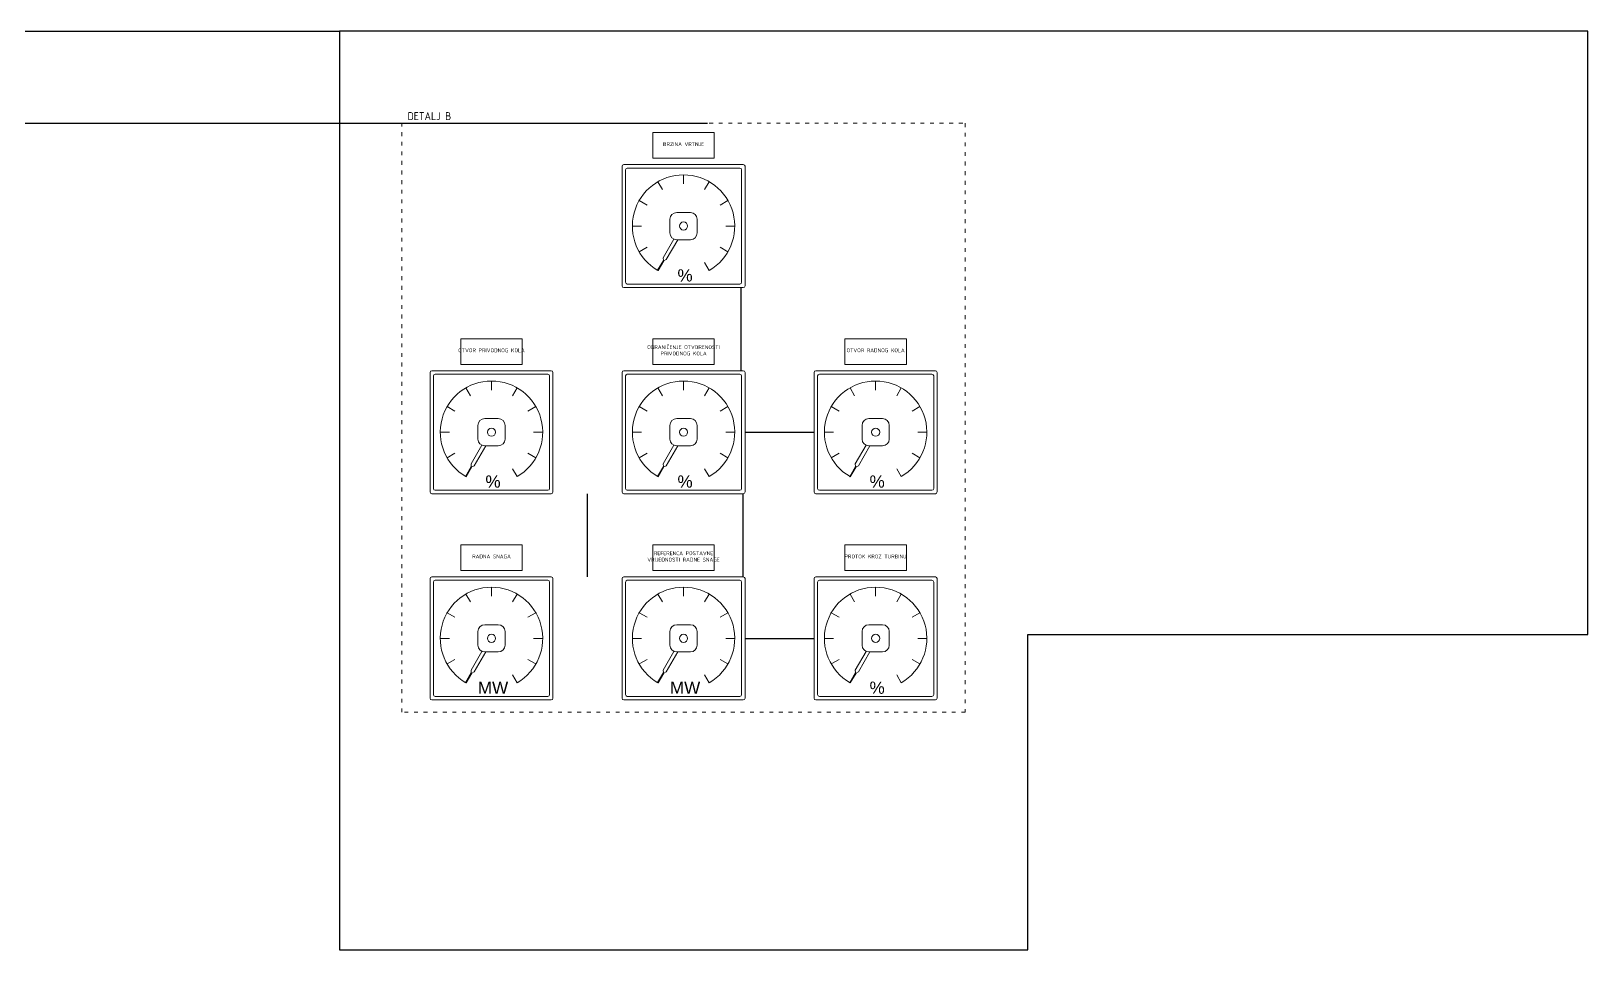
# Model space of a CAD drawing. Header units: millimetres. Extents: x 40929 to 57897, y 13592 to 43737.
# Drawn here: x 50545 to 55408, y 35834 to 38704 of the extents above; entities that cross this region are included whole.
import ezdxf
from ezdxf.enums import TextEntityAlignment as Align

# ---------------------------------------------------------------- set-up
doc = ezdxf.new("R2010")
doc.units = ezdxf.units.MM
doc.linetypes.add('ACAD_ISO03W100', pattern=[30, 12, -18])
doc.layers.add('! NO PLOT !', color=7, linetype='Continuous', true_color=0xff75dd, plot=False)
doc.layers.add('000-PI-Oprema', color=30, linetype='Continuous', lineweight=5)
doc.layers.add('000-PI_TEXT', color=7, linetype='Continuous')
doc.styles.add('PI0', font='isocpeur.ttf', dxfattribs={"width": 0.9})
doc.styles.get("Standard").update_dxf_attribs({"font": 'arial.ttf'})

# ---------------------------------------------------------------- blocks, each defined once
blk = doc.blocks.new('*U295')
at = {"layer": '000-PI-Oprema'}
blk.add_line((7.1, -12.3), (-7.1, 12.3), dxfattribs=at)
blk = doc.blocks.new('*U296')
at = {"layer": '000-PI-Oprema', "color": 0, "linetype": 'ByBlock', "lineweight": -2, "transparency": 16777216}
for p, rotation in [((-108523.9, 250605.3), 180), ((-108451, 250624.8), 150), ((-108378.1, 250605.3), 120), ((-108577.3, 250551.9), 210), ((-108324.7, 250551.9), 90.00000000000001), ((-108596.8, 250479), 240), ((-108305.2, 250479), 60.00000000000001), ((-108577.3, 250406.1), 269.9999999999999), ((-108324.7, 250406.1), 30.00000000000003), ((-108523.9, 250352.7), 299.9999999999998)]:
    blk.add_blockref('*U295', p, dxfattribs=dict(at, rotation=rotation))
blk.add_blockref('*U295', (-108378.1, 250352.7), dxfattribs=at)
blk = doc.blocks.new('*U297')
at = {"layer": '000-PI-Oprema'}
blk.add_line((7.1, -12.3), (-7.1, 12.3), dxfattribs=at)
blk = doc.blocks.new('*U298')
at = {"layer": '000-PI-Oprema', "color": 0, "linetype": 'ByBlock', "lineweight": -2, "transparency": 16777216}
for p, rotation in [((-108523.9, 250605.3), 180), ((-108451, 250624.8), 150), ((-108378.1, 250605.3), 120), ((-108577.3, 250551.9), 210), ((-108324.7, 250551.9), 90.00000000000001), ((-108596.8, 250479), 240), ((-108305.2, 250479), 60.00000000000001), ((-108577.3, 250406.1), 269.9999999999999), ((-108324.7, 250406.1), 30.00000000000003), ((-108523.9, 250352.7), 299.9999999999998)]:
    blk.add_blockref('*U297', p, dxfattribs=dict(at, rotation=rotation))
blk.add_blockref('*U297', (-108378.1, 250352.7), dxfattribs=at)
blk = doc.blocks.new('*U293')
at = {"layer": '000-PI-Oprema'}
blk.add_line((7.1, -12.3), (-7.1, 12.3), dxfattribs=at)
blk = doc.blocks.new('*U294')
at = {"layer": '000-PI-Oprema', "color": 0, "linetype": 'ByBlock', "lineweight": -2, "transparency": 16777216}
for p, rotation in [((-108523.9, 250605.3), 180), ((-108451, 250624.8), 150), ((-108378.1, 250605.3), 120), ((-108577.3, 250551.9), 210), ((-108324.7, 250551.9), 90.00000000000001), ((-108596.8, 250479), 240), ((-108305.2, 250479), 60.00000000000001), ((-108577.3, 250406.1), 269.9999999999999), ((-108324.7, 250406.1), 30.00000000000003), ((-108523.9, 250352.7), 299.9999999999998)]:
    blk.add_blockref('*U293', p, dxfattribs=dict(at, rotation=rotation))
blk.add_blockref('*U293', (-108378.1, 250352.7), dxfattribs=at)
blk = doc.blocks.new('*U285')
at = {"layer": '000-PI-Oprema'}
blk.add_line((7.1, -12.3), (-7.1, 12.3), dxfattribs=at)
blk = doc.blocks.new('*U286')
at = {"layer": '000-PI-Oprema', "color": 0, "linetype": 'ByBlock', "lineweight": -2, "transparency": 16777216}
for p, rotation in [((-108523.9, 250605.3), 180), ((-108451, 250624.8), 150), ((-108378.1, 250605.3), 120), ((-108577.3, 250551.9), 210), ((-108324.7, 250551.9), 90.00000000000001), ((-108596.8, 250479), 240), ((-108305.2, 250479), 60.00000000000001), ((-108577.3, 250406.1), 269.9999999999999), ((-108324.7, 250406.1), 30.00000000000003), ((-108523.9, 250352.7), 299.9999999999998)]:
    blk.add_blockref('*U285', p, dxfattribs=dict(at, rotation=rotation))
blk.add_blockref('*U285', (-108378.1, 250352.7), dxfattribs=at)
blk = doc.blocks.new('*U287')
at = {"layer": '000-PI-Oprema'}
blk.add_line((7.1, -12.3), (-7.1, 12.3), dxfattribs=at)
blk = doc.blocks.new('*U288')
at = {"layer": '000-PI-Oprema', "color": 0, "linetype": 'ByBlock', "lineweight": -2, "transparency": 16777216}
for p, rotation in [((-108523.9, 250605.3), 180), ((-108451, 250624.8), 150), ((-108378.1, 250605.3), 120), ((-108577.3, 250551.9), 210), ((-108324.7, 250551.9), 90.00000000000001), ((-108596.8, 250479), 240), ((-108305.2, 250479), 60.00000000000001), ((-108577.3, 250406.1), 269.9999999999999), ((-108324.7, 250406.1), 30.00000000000003), ((-108523.9, 250352.7), 299.9999999999998)]:
    blk.add_blockref('*U287', p, dxfattribs=dict(at, rotation=rotation))
blk.add_blockref('*U287', (-108378.1, 250352.7), dxfattribs=at)
blk = doc.blocks.new('*U289')
at = {"layer": '000-PI-Oprema'}
blk.add_line((7.1, -12.3), (-7.1, 12.3), dxfattribs=at)
blk = doc.blocks.new('*U290')
at = {"layer": '000-PI-Oprema', "color": 0, "linetype": 'ByBlock', "lineweight": -2, "transparency": 16777216}
for p, rotation in [((-108523.9, 250605.3), 180), ((-108451, 250624.8), 150), ((-108378.1, 250605.3), 120), ((-108577.3, 250551.9), 210), ((-108324.7, 250551.9), 90.00000000000001), ((-108596.8, 250479), 240), ((-108305.2, 250479), 60.00000000000001), ((-108577.3, 250406.1), 269.9999999999999), ((-108324.7, 250406.1), 30.00000000000003), ((-108523.9, 250352.7), 299.9999999999998)]:
    blk.add_blockref('*U289', p, dxfattribs=dict(at, rotation=rotation))
blk.add_blockref('*U289', (-108378.1, 250352.7), dxfattribs=at)
blk = doc.blocks.new('*U291')
at = {"layer": '000-PI-Oprema'}
blk.add_line((7.1, -12.3), (-7.1, 12.3), dxfattribs=at)
blk = doc.blocks.new('*U292')
at = {"layer": '000-PI-Oprema', "color": 0, "linetype": 'ByBlock', "lineweight": -2, "transparency": 16777216}
for p, rotation in [((-108523.9, 250605.3), 180), ((-108451, 250624.8), 150), ((-108378.1, 250605.3), 120), ((-108577.3, 250551.9), 210), ((-108324.7, 250551.9), 90.00000000000001), ((-108596.8, 250479), 240), ((-108305.2, 250479), 60.00000000000001), ((-108577.3, 250406.1), 269.9999999999999), ((-108324.7, 250406.1), 30.00000000000003), ((-108523.9, 250352.7), 299.9999999999998)]:
    blk.add_blockref('*U291', p, dxfattribs=dict(at, rotation=rotation))
blk.add_blockref('*U291', (-108378.1, 250352.7), dxfattribs=at)

msp = doc.modelspace()

# ---------------------------------------------------------------- linework, layer by layer
at = {"layer": '! NO PLOT !', "ltscale": 0.25}
for p, q in [((50507.931, 38704.228), (51507.931, 38704.228)), ((50324.512, 38416.585), (52657.458, 38416.585)), ((52762.813, 37643.272), (52762.813, 37903.272)), ((52774.931, 37451.272), (52990.932, 37451.272)), ((52282.888, 36999.272), (52282.888, 37259.272)), ((52769.598, 36999.272), (52769.598, 37259.272)), ((52774.931, 36807.272), (52990.932, 36807.272))]:
    msp.add_line(p, q, dxfattribs=at)
msp.add_lwpolyline([(51507.931, 38704.228), (51507.931, 35834.228), (53657.931, 35834.228), (53657.931, 36819.228), (55407.931, 36819.228), (55407.931, 38704.228), (51507.931, 38704.228)], dxfattribs=at)
at = {"linetype": 'ACAD_ISO03W100', "lineweight": 9}
msp.add_lwpolyline([(51702.931, 38416.585), (53462.931, 38416.585), (53462.931, 36576.585), (51702.931, 36576.585)], close=True, dxfattribs=at)
at = {"layer": '000-PI-Oprema'}
for p, q in [((52561.681, 38137.773), (52604.181, 38137.773)), ((52540.431, 38074.023), (52540.431, 38116.523)), ((52625.431, 38074.023), (52625.431, 38116.523)), ((52552.937, 38054.655), (52519.273, 37996.348)), ((52564.937, 38052.773), (52529.088, 37990.682)), ((52561.681, 38052.773), (52604.181, 38052.773)), ((52519.823, 37988.233), (52501.949, 37957.276)), ((52521.786, 37987.1), (52503.912, 37956.142)), ((52519.273, 37996.348), (52519.823, 37988.233)), ((52529.088, 37990.682), (52521.786, 37987.1)), ((52503.912, 37956.142), (52501.949, 37957.276)), ((51940.43, 37430.023), (51940.43, 37472.523)), ((51961.681, 37493.773), (52004.181, 37493.773)), ((52025.431, 37430.023), (52025.431, 37472.523)), ((52540.431, 37430.023), (52540.431, 37472.523)), ((52561.681, 37493.773), (52604.181, 37493.773)), ((52625.431, 37430.023), (52625.431, 37472.523)), ((53140.431, 37430.023), (53140.431, 37472.523)), ((53161.681, 37493.773), (53204.181, 37493.773)), ((53225.431, 37430.023), (53225.431, 37472.523)), ((51952.937, 37410.655), (51919.273, 37352.348)), ((51964.937, 37408.773), (51929.088, 37346.682)), ((51961.681, 37408.773), (52004.181, 37408.773)), ((52552.937, 37410.655), (52519.273, 37352.348)), ((52564.937, 37408.773), (52529.088, 37346.682)), ((52561.681, 37408.773), (52604.181, 37408.773)), ((53152.937, 37410.655), (53119.273, 37352.348)), ((53164.937, 37408.773), (53129.088, 37346.682)), ((53161.681, 37408.773), (53204.181, 37408.773)), ((51919.273, 37352.348), (51919.823, 37344.233)), ((52519.273, 37352.348), (52519.823, 37344.233)), ((53119.273, 37352.348), (53119.823, 37344.233)), ((51919.823, 37344.233), (51901.949, 37313.276)), ((51903.912, 37312.142), (51901.949, 37313.276)), ((51921.786, 37343.1), (51903.912, 37312.142)), ((51929.088, 37346.682), (51921.786, 37343.1)), ((52519.823, 37344.233), (52501.949, 37313.276)), ((52503.912, 37312.142), (52501.949, 37313.276)), ((52521.786, 37343.1), (52503.912, 37312.142)), ((52529.088, 37346.682), (52521.786, 37343.1)), ((53119.823, 37344.233), (53101.949, 37313.276)), ((53103.912, 37312.142), (53101.949, 37313.276)), ((53121.786, 37343.1), (53103.912, 37312.142)), ((53129.088, 37346.682), (53121.786, 37343.1)), ((51940.43, 36786.023), (51940.43, 36828.523)), ((51961.681, 36849.773), (52004.181, 36849.773)), ((52025.431, 36786.023), (52025.431, 36828.523)), ((52540.431, 36786.023), (52540.431, 36828.523)), ((52561.681, 36849.773), (52604.181, 36849.773)), ((52625.431, 36786.023), (52625.431, 36828.523)), ((53140.431, 36786.023), (53140.431, 36828.523)), ((53161.681, 36849.773), (53204.181, 36849.773)), ((53225.431, 36786.023), (53225.431, 36828.523)), ((51952.937, 36766.655), (51919.273, 36708.348)), ((52552.937, 36766.655), (52519.273, 36708.348)), ((53152.937, 36766.655), (53119.273, 36708.348)), ((51964.937, 36764.773), (51929.088, 36702.682)), ((51961.681, 36764.773), (52004.181, 36764.773)), ((52564.937, 36764.773), (52529.088, 36702.682)), ((52561.681, 36764.773), (52604.181, 36764.773)), ((53164.937, 36764.773), (53129.088, 36702.682)), ((53161.681, 36764.773), (53204.181, 36764.773)), ((51919.823, 36700.233), (51901.949, 36669.276)), ((51903.912, 36668.142), (51901.949, 36669.276)), ((51921.786, 36699.1), (51903.912, 36668.142)), ((51919.273, 36708.348), (51919.823, 36700.233)), ((51929.088, 36702.682), (51921.786, 36699.1)), ((52519.823, 36700.233), (52501.949, 36669.276)), ((52503.912, 36668.142), (52501.949, 36669.276)), ((52521.786, 36699.1), (52503.912, 36668.142)), ((52519.273, 36708.348), (52519.823, 36700.233)), ((52529.088, 36702.682), (52521.786, 36699.1)), ((53119.823, 36700.233), (53101.949, 36669.276)), ((53103.912, 36668.142), (53101.949, 36669.276)), ((53121.786, 36699.1), (53103.912, 36668.142)), ((53119.273, 36708.348), (53119.823, 36700.233)), ((53129.088, 36702.682), (53121.786, 36699.1))]:
    msp.add_line(p, q, dxfattribs=at)
for points in [[(52486.931, 38387.272), (52678.931, 38387.272), (52678.931, 38307.272), (52486.931, 38307.272)], [(51886.931, 37743.272), (52078.931, 37743.272), (52078.931, 37663.272), (51886.931, 37663.272)], [(52486.931, 37743.272), (52678.931, 37743.272), (52678.931, 37663.272), (52486.931, 37663.272)], [(53086.932, 37743.272), (53278.932, 37743.272), (53278.932, 37663.272), (53086.932, 37663.272)], [(51886.931, 37099.272), (52078.931, 37099.272), (52078.931, 37019.272), (51886.931, 37019.272)], [(52486.931, 37099.272), (52678.931, 37099.272), (52678.931, 37019.272), (52486.931, 37019.272)], [(53086.932, 37099.272), (53278.932, 37099.272), (53278.932, 37019.272), (53086.932, 37019.272)]]:
    msp.add_lwpolyline(points, close=True, dxfattribs=at)
for points in [[(52396.265, 37903.272), (52769.598, 37903.272, 0.41421356), (52774.931, 37908.606), (52774.931, 38281.939, 0.41421356), (52769.598, 38287.272), (52396.265, 38287.272, 0.41421356), (52390.931, 38281.939), (52390.931, 37908.606, 0.41421356)], [(52407.263, 37913.939), (52758.598, 37913.939, 0.41421356), (52764.265, 37919.606), (52764.265, 38270.94, 0.41421356), (52758.598, 38276.607), (52407.263, 38276.607, 0.41421356), (52401.597, 38270.94), (52401.597, 37919.606, 0.41421356)], [(51796.265, 37259.272), (52169.598, 37259.272, 0.41421356), (52174.931, 37264.606), (52174.931, 37637.939, 0.41421356), (52169.598, 37643.272), (51796.265, 37643.272, 0.41421356), (51790.931, 37637.939), (51790.931, 37264.606, 0.41421356)], [(52396.265, 37259.272), (52769.598, 37259.272, 0.41421356), (52774.931, 37264.606), (52774.931, 37637.939, 0.41421356), (52769.598, 37643.272), (52396.265, 37643.272, 0.41421356), (52390.931, 37637.939), (52390.931, 37264.606, 0.41421356)], [(52996.265, 37259.272), (53369.598, 37259.272, 0.41421356), (53374.932, 37264.606), (53374.932, 37637.939, 0.41421356), (53369.598, 37643.272), (52996.265, 37643.272, 0.41421356), (52990.932, 37637.939), (52990.932, 37264.606, 0.41421356)], [(51807.263, 37269.939), (52158.598, 37269.939, 0.41421356), (52164.265, 37275.606), (52164.265, 37626.94, 0.41421356), (52158.598, 37632.607), (51807.263, 37632.607, 0.41421356), (51801.597, 37626.94), (51801.597, 37275.606, 0.41421356)], [(52407.263, 37269.939), (52758.598, 37269.939, 0.41421356), (52764.265, 37275.606), (52764.265, 37626.94, 0.41421356), (52758.598, 37632.607), (52407.263, 37632.607, 0.41421356), (52401.597, 37626.94), (52401.597, 37275.606, 0.41421356)], [(53007.264, 37269.939), (53358.598, 37269.939, 0.41421356), (53364.265, 37275.606), (53364.265, 37626.94, 0.41421356), (53358.598, 37632.607), (53007.264, 37632.607, 0.41421356), (53001.597, 37626.94), (53001.597, 37275.606, 0.41421356)], [(51796.265, 36615.272), (52169.598, 36615.272, 0.41421356), (52174.931, 36620.606), (52174.931, 36993.939, 0.41421356), (52169.598, 36999.272), (51796.265, 36999.272, 0.41421356), (51790.931, 36993.939), (51790.931, 36620.606, 0.41421356)], [(51807.263, 36625.939), (52158.598, 36625.939, 0.41421356), (52164.265, 36631.606), (52164.265, 36982.94, 0.41421356), (52158.598, 36988.607), (51807.263, 36988.607, 0.41421356), (51801.597, 36982.94), (51801.597, 36631.606, 0.41421356)], [(52396.265, 36615.272), (52769.598, 36615.272, 0.41421356), (52774.931, 36620.606), (52774.931, 36993.939, 0.41421356), (52769.598, 36999.272), (52396.265, 36999.272, 0.41421356), (52390.931, 36993.939), (52390.931, 36620.606, 0.41421356)], [(52407.263, 36625.939), (52758.598, 36625.939, 0.41421356), (52764.265, 36631.606), (52764.265, 36982.94, 0.41421356), (52758.598, 36988.607), (52407.263, 36988.607, 0.41421356), (52401.597, 36982.94), (52401.597, 36631.606, 0.41421356)], [(52996.265, 36615.272), (53369.598, 36615.272, 0.41421356), (53374.932, 36620.606), (53374.932, 36993.939, 0.41421356), (53369.598, 36999.272), (52996.265, 36999.272, 0.41421356), (52990.932, 36993.939), (52990.932, 36620.606, 0.41421356)], [(53007.264, 36625.939), (53358.598, 36625.939, 0.41421356), (53364.265, 36631.606), (53364.265, 36982.94, 0.41421356), (53358.598, 36988.607), (53007.264, 36988.607, 0.41421356), (53001.597, 36982.94), (53001.597, 36631.606, 0.41421356)]]:
    msp.add_lwpolyline(points, format="xyb", close=True, dxfattribs=at)
for centre in [(52582.931, 38095.273), (51982.931, 37451.273), (52582.931, 37451.273), (53182.931, 37451.273), (51982.931, 36807.273), (52582.931, 36807.273), (53182.931, 36807.273)]:
    msp.add_circle(centre, 12.75, dxfattribs=at)
at = {"layer": '000-PI-Oprema', "ltscale": 0.01}
for centre in [(52582.931, 38095.273), (51982.931, 37451.273), (52582.931, 37451.273), (53182.931, 37451.273), (51982.931, 36807.273), (52582.931, 36807.273), (53182.931, 36807.273)]:
    msp.add_arc(centre, 160, 300, 240, dxfattribs=at)
at = {"layer": '000-PI-Oprema'}
for centre, start, end in [((52561.681, 38116.523), 90, 180), ((52604.181, 38116.523), 0, 90), ((52561.681, 38074.023), 180, 270), ((52604.181, 38074.023), 270, 0), ((51961.681, 37472.523), 90, 180), ((52004.181, 37472.523), 0, 90), ((52561.681, 37472.523), 90, 180), ((52604.181, 37472.523), 0, 90), ((53161.681, 37472.523), 90, 180), ((53204.181, 37472.523), 0, 90), ((51961.681, 37430.023), 180, 270), ((52004.181, 37430.023), 270, 0), ((52561.681, 37430.023), 180, 270), ((52604.181, 37430.023), 270, 0), ((53161.681, 37430.023), 180, 270), ((53204.181, 37430.023), 270, 0), ((51961.681, 36828.523), 90, 180), ((52004.181, 36828.523), 0, 90), ((52561.681, 36828.523), 90, 180), ((52604.181, 36828.523), 0, 90), ((53161.681, 36828.523), 90, 180), ((53204.181, 36828.523), 0, 90), ((51961.681, 36786.023), 180, 270), ((52004.181, 36786.023), 270, 0), ((52561.681, 36786.023), 180, 270), ((52604.181, 36786.023), 270, 0), ((53161.681, 36786.023), 180, 270), ((53204.181, 36786.023), 270, 0)]:
    msp.add_arc(centre, 21.25, start, end, dxfattribs=at)

# ---------------------------------------------------------------- block references
for name, p in [('*U292', (161033.919, -212383.73)), ('*U286', (160433.919, -213027.73)), ('*U288', (161033.919, -213027.73)), ('*U290', (161633.919, -213027.73)), ('*U296', (160433.919, -213671.73)), ('*U298', (161033.919, -213671.73)), ('*U294', (161633.919, -213671.73))]:
    msp.add_blockref(name, p, dxfattribs=at)

# ---------------------------------------------------------------- texts
for s, p in [('%%%', (52587.669, 37941.234)), ('%%%', (51987.669, 37297.234)), ('%%%', (52587.669, 37297.234)), ('%%%', (53187.669, 37297.234)), ('MW', (51987.669, 36653.234)), ('MW', (52587.669, 36653.234)), ('%%%', (53187.669, 36653.234))]:
    msp.add_text(s, height=38.2501, dxfattribs=at).set_placement(p, align=Align.MIDDLE_CENTER)
at = {"layer": '000-PI_TEXT', "linetype": 'Continuous', "attachment_point": 5, "style": 'PI0'}
for s, insert, char_height, width in [('{\\fISOCPEUR|b0|i0|c238|p34;DETALJ B}', (51788.886, 38438.597), 25, 297.82879), ('{\\fISOCPEUR|b0|i0|c238|p34;BRZINA VRTNJE}', (52582.931, 38351.137), 12, 232.8632), ('{\\fISOCPEUR|b0|i0|c238|p34;OTVOR PRIVODNOG KOLA}', (51982.931, 37707.137), 12, 232.8632), ('{\\fISOCPEUR|b0|i0|c238|p34;OGRANIČENJE OTVORENOSTI PRIVODNOG KOLA}', (52582.931, 37707.137), 12, 232.8632), ('{\\fISOCPEUR|b0|i0|c238|p34;OTVOR RADNOG KOLA}', (53182.932, 37707.137), 12, 232.8632), ('{\\fISOCPEUR|b0|i0|c238|p34;RADNA SNAGA}', (51982.931, 37063.137), 12, 232.8632), ('{\\fISOCPEUR|b0|i0|c238|p34;REFERENCA POSTAVNE VRIJEDNOSTI RADNE SNAGE}', (52582.931, 37063.137), 12, 232.8632), ('{\\fISOCPEUR|b0|i0|c238|p34;PROTOK KROZ TURBINU }', (53182.932, 37063.137), 12, 232.8632)]:
    msp.add_mtext(s, dxfattribs=dict(at, insert=insert, char_height=char_height, width=width))

doc.saveas('drawing.dxf')
